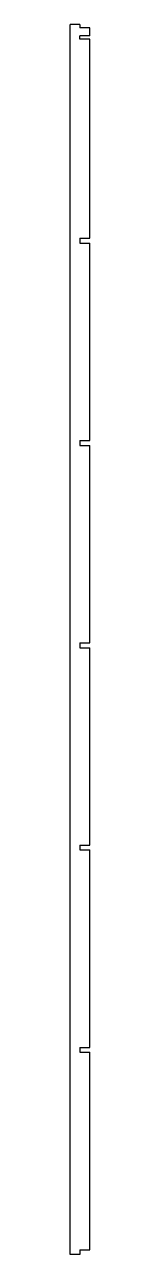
# Model space of a CAD drawing. Header units: millimetres. Extents: x -137 to -125, y -760 to 0.
import ezdxf

# ---------------------------------------------------------------- set-up
doc = ezdxf.new("R2010")
doc.units = ezdxf.units.MM

msp = doc.modelspace()

# ---------------------------------------------------------------- linework, layer by layer
at = {"color": 7, "linetype": 'Continuous', "lineweight": 25}
for p, q in [((-137.13, -759.9), (-137.13, 0)), ((-131.13, 0), (-137.13, 0)), ((-131.13, 0), (-131.13, -2)), ((-125.13, -2), (-131.13, -2)), ((-131.13, -9), (-131.13, -7)), ((-125.13, -7), (-131.13, -7)), ((-125.13, -7), (-125.13, -2)), ((-125.13, -9), (-131.13, -9)), ((-125.13, -132), (-125.13, -9)), ((-131.13, -132), (-131.13, -135)), ((-131.13, -132), (-125.13, -132)), ((-131.13, -135), (-125.13, -135)), ((-125.13, -257), (-125.13, -135)), ((-131.13, -257), (-131.13, -260)), ((-131.13, -257), (-125.13, -257)), ((-131.13, -260), (-125.13, -260)), ((-125.13, -382), (-125.13, -260)), ((-131.13, -382), (-131.13, -385)), ((-131.13, -382), (-125.13, -382)), ((-131.13, -385), (-125.13, -385)), ((-125.13, -507), (-125.13, -385)), ((-131.13, -507), (-131.13, -510)), ((-131.13, -507), (-125.13, -507)), ((-131.13, -510), (-125.13, -510)), ((-125.13, -632), (-125.13, -510)), ((-131.13, -632), (-131.13, -635)), ((-131.13, -632), (-125.13, -632)), ((-131.13, -635), (-125.13, -635)), ((-125.13, -757), (-125.13, -635)), ((-131.13, -759.9), (-137.13, -759.9)), ((-131.13, -757), (-131.13, -759.9)), ((-131.13, -757), (-125.13, -757))]:
    msp.add_line(p, q, dxfattribs=at)

doc.saveas('drawing.dxf')
